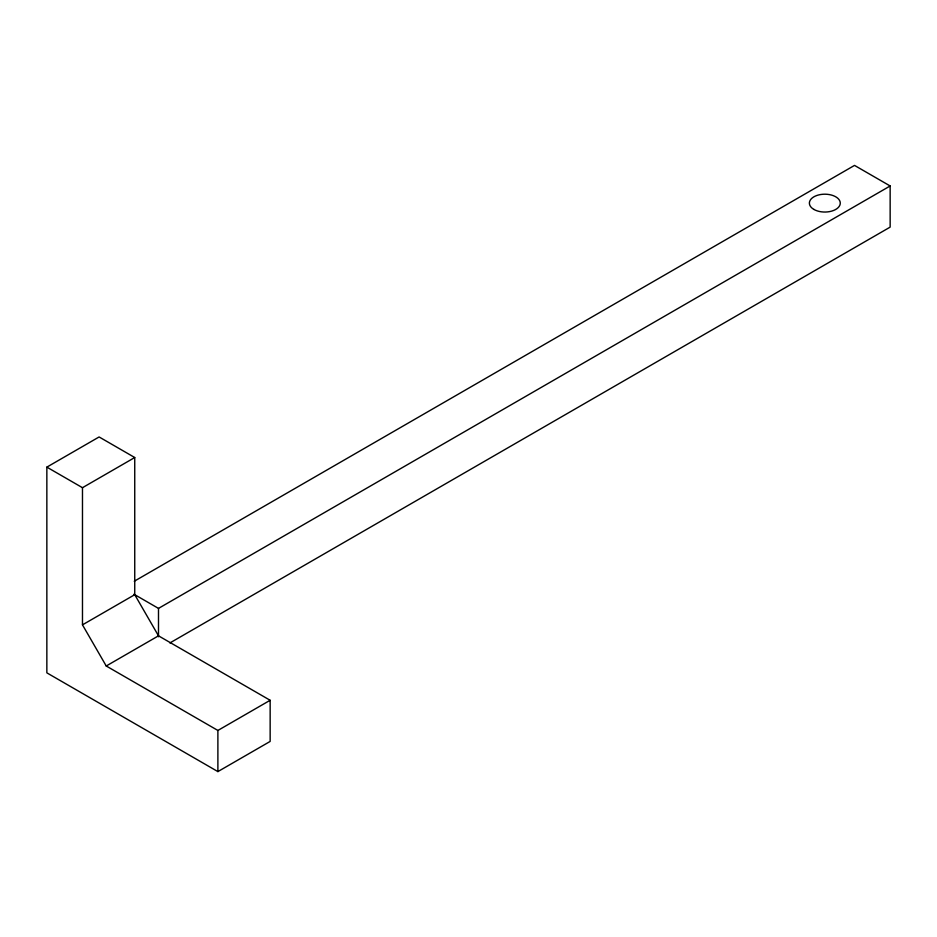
<?xml version="1.0" encoding="UTF-8"?>
<svg xmlns="http://www.w3.org/2000/svg" width="937" height="937" viewBox="0 0 937 937"><rect width="100%" height="100%" fill="white"/><g stroke="black" fill="none" stroke-linecap="round" stroke-linejoin="round"><path stroke-width="1.41" d="M46.85 467.13L99.111 436.958L134.741 457.525L134.741 594.679L158.494 635.825L270.149 700.279L270.149 741.425L217.888 771.596L46.85 672.848L46.85 467.13L82.479 487.697L134.741 457.525M134.26 581.245L854.521 165.404L890.15 185.971L890.15 227.117L169.89 642.958M270.149 700.279L217.888 730.45L106.232 665.996L82.479 624.85L134.741 594.679M133.921 594.199L158.494 608.394L890.15 185.971M106.232 665.996L158.494 635.825M217.888 730.45L217.888 771.596M158.494 608.394L158.494 636.762M82.479 487.697L82.479 624.85M813.902 209.431A15.449 8.925 0 0 0 839.751 205.426A15.449 8.925 0 0 0 820.824 194.498A15.449 8.925 0 0 0 813.902 209.431"/></g></svg>
